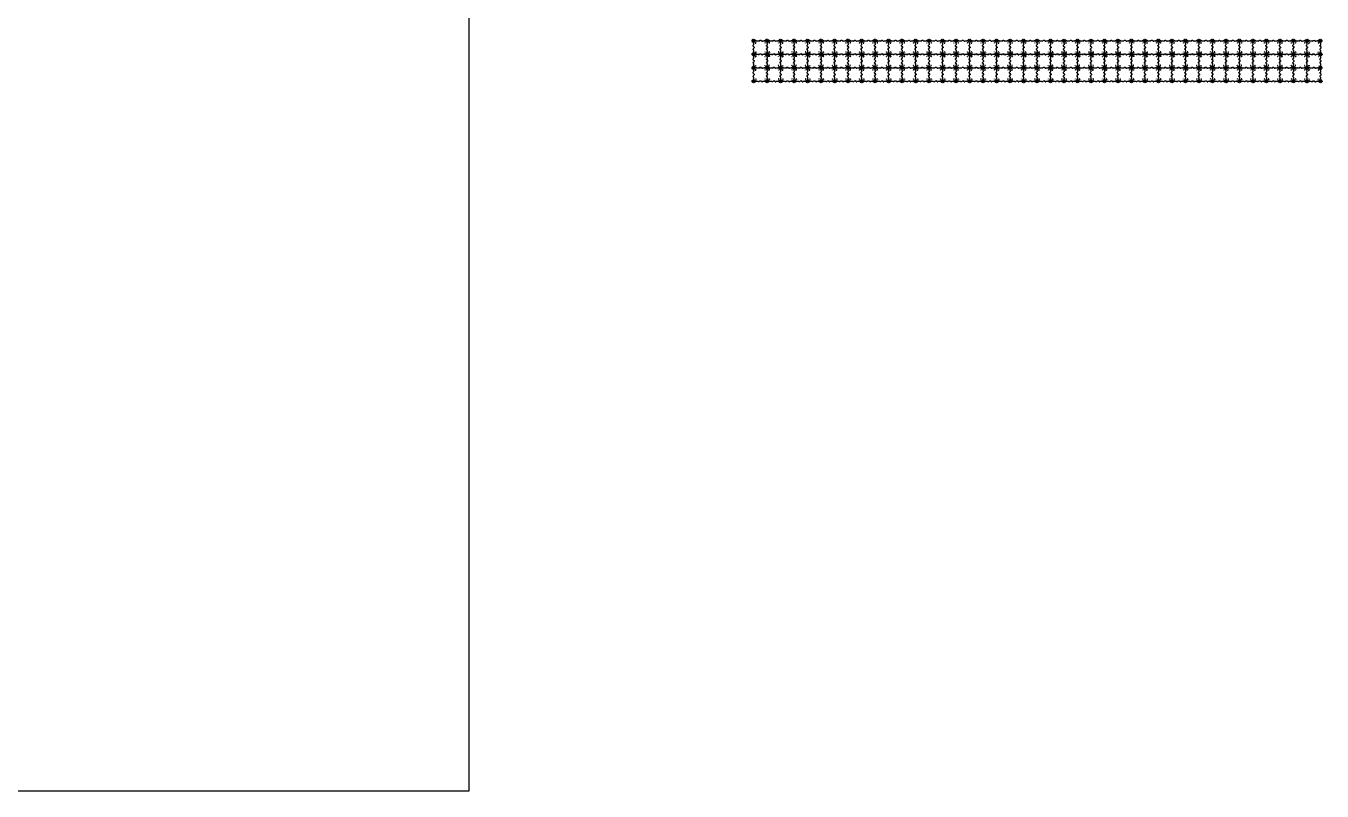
# Model space of a CAD drawing. Header units: millimetres. Extents: x -1612139 to -1260738, y 1141106 to 1536160.
# Drawn here: x -1372018 to -1323993, y 1141106 to 1169432 of the extents above; entities that cross this region are included whole.
import ezdxf

# ---------------------------------------------------------------- set-up
doc = ezdxf.new("R2010")
doc.units = ezdxf.units.MM
doc.header["$LTSCALE"] = 10
doc.layers.get('0').update_dxf_attribs({"linetype": 'CONTINUOUS'})
doc.layers.add('W-FLOAT_BOWL浮筒', color=253, linetype='CONTINUOUS')

# ---------------------------------------------------------------- blocks, each defined once
blk = doc.blocks.new('浮筒')
at = {"layer": 'W-FLOAT_BOWL浮筒'}
for p, q in [((49794, 2577), (49816, 2599)), ((49794, 2524), (49823, 2495)), ((49843, 2402), (49843, 2446)), ((49864, 2495), (49898, 2530)), ((49870, 2599), (49898, 2571)), ((49948, 2550), (49992, 2550)), ((50010, 2564), (49998, 2553)), ((50039, 2566), (50017, 2566)), ((50046, 2564), (50079, 2534)), ((50085, 2531), (50101, 2531)), ((50140, 2564), (50107, 2534)), ((50147, 2566), (50169, 2566)), ((50176, 2564), (50188, 2553)), ((50195, 2550), (50238, 2550)), ((50316, 2599), (50288, 2571)), ((50323, 2495), (50288, 2530)), ((50343, 2402), (50343, 2446)), ((50392, 2524), (50364, 2495)), ((50370, 2599), (50392, 2577)), ((49794, 2077), (49823, 2106)), ((49816, 2002), (49794, 2023)), ((49827, 2354), (49827, 2376)), ((49827, 2246), (49827, 2224)), ((49830, 2383), (49840, 2395)), ((49830, 2347), (49859, 2315)), ((49830, 2253), (49859, 2286)), ((49830, 2217), (49840, 2206)), ((49843, 2155), (49843, 2199)), ((49862, 2293), (49862, 2308)), ((49898, 2071), (49864, 2106)), ((49870, 2002), (49898, 2030)), ((49948, 2050), (49992, 2050)), ((50014, 2067), (49999, 2053)), ((50036, 2069), (50020, 2069)), ((50042, 2067), (50075, 2037)), ((50082, 2034), (50104, 2034)), ((50144, 2067), (50111, 2037)), ((50150, 2069), (50166, 2069)), ((50172, 2067), (50188, 2053)), ((50194, 2050), (50238, 2050)), ((50288, 2071), (50323, 2106)), ((50316, 2002), (50288, 2030)), ((50324, 2358), (50324, 2373)), ((50324, 2243), (50324, 2228)), ((50327, 2380), (50340, 2395)), ((50327, 2351), (50356, 2318)), ((50327, 2250), (50356, 2282)), ((50327, 2221), (50340, 2206)), ((50343, 2155), (50343, 2199)), ((50359, 2289), (50359, 2311)), ((50392, 2077), (50364, 2106)), ((50392, 2023), (50370, 2002))]:
    blk.add_line(p, q, dxfattribs=at)
for centre in [(49914, 2461), (49923, 2470), (49932, 2480), (50258, 2475), (50268, 2466), (49908, 2143), (49919, 2135), (49928, 2126), (49936, 2116), (50263, 2131)]:
    blk.add_circle(centre, 3.5, dxfattribs=at)
for centre, radius, start, end in [((49821, 2550), 38, 135, 225), ((49819, 2550), 7, 90, 270), ((49843, 2572), 38, 45, 135), ((49843, 2550), 25, 106.2602, 163.7398), ((49843, 2550), 25, 196.2602, 253.7398), ((49773, 2446), 70, 0, 45), ((49843, 2574), 7, 0, 180), ((49843, 2526), 7, 180, 0), ((49833, 2402), 10, 317.7263, 0), ((49913, 2446), 70, 135, 180), ((49843, 2550), 25, 16.2602, 73.7398), ((49843, 2550), 25, 286.2602, 343.7398), ((49867, 2550), 7, 270, 90), ((49948, 2620), 70, 225, 270), ((49948, 2480), 70, 90, 135), ((49992, 2560), 10, 270, 312.2737), ((50017, 2556), 10, 90, 132.2737), ((50039, 2556), 10, 47.7263, 90), ((50085, 2541), 10, 227.7263, 270), ((50101, 2541), 10, 270, 312.2737), ((50147, 2556), 10, 90, 132.2737), ((50169, 2556), 10, 47.7263, 90), ((50195, 2560), 10, 227.7263, 270), ((50238, 2620), 70, 270, 315), ((50238, 2480), 70, 45, 90), ((50319, 2550), 7, 90, 270), ((50343, 2572), 38, 45, 135), ((50343, 2550), 25, 106.2602, 163.7398), ((50343, 2550), 25, 196.2602, 253.7398), ((50273, 2446), 70, 0, 45), ((50343, 2574), 7, 0, 180), ((50343, 2526), 7, 180, 0), ((50333, 2402), 10, 317.7263, 0), ((50413, 2446), 70, 135, 180), ((50343, 2550), 25, 16.2602, 73.7398), ((50343, 2550), 25, 286.2602, 343.7398), ((50367, 2550), 7, 270, 90), ((50365, 2550), 38, 315, 45), ((49821, 2050), 38, 135, 225), ((49819, 2050), 7, 90, 270), ((49843, 2028), 38, 225, 315), ((49843, 2050), 25, 106.2602, 163.7398), ((49843, 2050), 25, 196.2602, 253.7398), ((49773, 2155), 70, 315, 0), ((49837, 2376), 10, 137.7263, 180), ((49837, 2354), 10, 180, 222.2737), ((49837, 2246), 10, 137.7263, 180), ((49837, 2224), 10, 180, 222.2737), ((49843, 2074), 7, 0, 180), ((49843, 2026), 7, 180, 0), ((49833, 2199), 10, 0, 42.2737), ((49913, 2155), 70, 180, 225), ((49843, 2050), 25, 16.2602, 73.7398), ((49843, 2050), 25, 286.2602, 343.7398), ((49852, 2308), 10, 0, 42.2737), ((49852, 2293), 10, 317.7263, 0), ((49867, 2050), 7, 270, 90), ((49948, 2120), 70, 225, 270), ((49948, 1980), 70, 90, 135), ((49992, 2060), 10, 270, 312.2737), ((50020, 2059), 10, 90, 132.2737), ((50036, 2059), 10, 47.7263, 90), ((50082, 2044), 10, 227.7263, 270), ((50104, 2044), 10, 270, 312.2737), ((50150, 2059), 10, 90, 132.2737), ((50166, 2059), 10, 47.7263, 90), ((50194, 2060), 10, 227.7263, 270), ((50238, 2120), 70, 270, 315), ((50238, 1980), 70, 45, 90), ((50319, 2050), 7, 90, 270), ((50343, 2028), 38, 225, 315), ((50343, 2050), 25, 106.2602, 163.7398), ((50343, 2050), 25, 196.2602, 253.7398), ((50273, 2155), 70, 315, 0), ((50334, 2373), 10, 137.7263, 180), ((50334, 2358), 10, 180, 222.2737), ((50334, 2243), 10, 137.7263, 180), ((50334, 2228), 10, 180, 222.2737), ((50343, 2074), 7, 0, 180), ((50343, 2026), 7, 180, 0), ((50333, 2199), 10, 0, 42.2737), ((50413, 2155), 70, 180, 225), ((50343, 2050), 25, 16.2602, 73.7398), ((50343, 2050), 25, 286.2602, 343.7398), ((50349, 2311), 10, 0, 42.2737), ((50349, 2289), 10, 317.7263, 0), ((50367, 2050), 7, 270, 90), ((50365, 2050), 38, 315, 45)]:
    blk.add_arc(centre, radius, start, end, dxfattribs=at)

msp = doc.modelspace()

# ---------------------------------------------------------------- linework, layer by layer
msp.add_lwpolyline([(-1483297.6, 1293992.7), (-1355608.2, 1293992.7), (-1355608.2, 1141106.2), (-1483297.6, 1141106.2)], close=True)

# ---------------------------------------------------------------- block references
at = {"layer": 'W-FLOAT_BOWL浮筒', "xscale": -1, "rotation": 180}
for p in [(-1394897.7, 1170934.6), (-1394397.7, 1170934.6), (-1393897.7, 1170934.6), (-1393397.7, 1170934.6), (-1392897.7, 1170934.6), (-1392397.7, 1170934.6), (-1391897.7, 1170934.6), (-1391397.7, 1170934.6), (-1390897.7, 1170934.6), (-1390397.7, 1170934.6), (-1389897.7, 1170934.6), (-1389397.7, 1170934.6), (-1388897.7, 1170934.6), (-1388397.7, 1170934.6), (-1387897.7, 1170934.6), (-1387397.7, 1170934.6), (-1386897.7, 1170934.6), (-1386397.7, 1170934.6), (-1385897.7, 1170934.6), (-1385397.7, 1170934.6), (-1384897.7, 1170934.6), (-1384397.7, 1170934.6), (-1383897.7, 1170934.6), (-1383397.7, 1170934.6), (-1382897.7, 1170934.6), (-1382397.7, 1170934.6), (-1381897.7, 1170934.6), (-1381397.7, 1170934.6), (-1380897.7, 1170934.6), (-1380397.7, 1170934.6), (-1379897.7, 1170934.6), (-1379397.7, 1170934.6), (-1378897.7, 1170934.6), (-1378397.7, 1170934.6), (-1377897.7, 1170934.6), (-1377397.7, 1170934.6), (-1376897.7, 1170934.6), (-1376397.7, 1170934.6), (-1375897.7, 1170934.6), (-1375397.7, 1170934.6), (-1374897.7, 1170934.6), (-1374395.6, 1170931.4), (-1394897.7, 1170434.6), (-1394397.7, 1170434.6), (-1393897.7, 1170434.6), (-1393397.7, 1170434.6), (-1392897.7, 1170434.6), (-1392397.7, 1170434.6), (-1391897.7, 1170434.6), (-1391397.7, 1170434.6), (-1390897.7, 1170434.6), (-1390397.7, 1170434.6), (-1389897.7, 1170434.6), (-1389397.7, 1170434.6), (-1388897.7, 1170434.6), (-1388397.7, 1170434.6), (-1387897.7, 1170434.6), (-1387397.7, 1170434.6), (-1386897.7, 1170434.6), (-1386397.7, 1170434.6), (-1385897.7, 1170434.6), (-1385397.7, 1170434.6), (-1384897.7, 1170434.6), (-1384397.7, 1170434.6), (-1383897.7, 1170434.6), (-1383397.7, 1170434.6), (-1382897.7, 1170434.6), (-1382397.7, 1170434.6), (-1381897.7, 1170434.6), (-1381397.7, 1170434.6), (-1380897.7, 1170434.6), (-1380397.7, 1170434.6), (-1379897.7, 1170434.6), (-1379397.7, 1170434.6), (-1378897.7, 1170434.6), (-1378397.7, 1170434.6), (-1377897.7, 1170434.6), (-1377397.7, 1170434.6), (-1376897.7, 1170434.6), (-1376397.7, 1170434.6), (-1375897.7, 1170434.6), (-1375397.7, 1170434.6), (-1374897.7, 1170434.6), (-1374395.6, 1170431.4), (-1394897.7, 1169934.6), (-1394397.7, 1169934.6), (-1393897.7, 1169934.6), (-1393397.7, 1169934.6), (-1392897.7, 1169934.6), (-1392397.7, 1169934.6), (-1391897.7, 1169934.6), (-1391397.7, 1169934.6), (-1390897.7, 1169934.6), (-1390397.7, 1169934.6), (-1389897.7, 1169934.6), (-1389397.7, 1169934.6), (-1388897.7, 1169934.6), (-1388397.7, 1169934.6), (-1387897.7, 1169934.6), (-1387397.7, 1169934.6), (-1386897.7, 1169934.6), (-1386397.7, 1169934.6), (-1385897.7, 1169934.6), (-1385397.7, 1169934.6), (-1384897.7, 1169934.6), (-1384397.7, 1169934.6), (-1383897.7, 1169934.6), (-1383397.7, 1169934.6), (-1382897.7, 1169934.6), (-1382397.7, 1169934.6), (-1381897.7, 1169934.6), (-1381397.7, 1169934.6), (-1380897.7, 1169934.6), (-1380397.7, 1169934.6), (-1379897.7, 1169934.6), (-1379397.7, 1169934.6), (-1378897.7, 1169934.6), (-1378397.7, 1169934.6), (-1377897.7, 1169934.6), (-1377397.7, 1169934.6), (-1376897.7, 1169934.6), (-1376397.7, 1169934.6), (-1375897.7, 1169934.6), (-1375397.7, 1169934.6), (-1374897.7, 1169934.6), (-1374395.6, 1169931.4)]:
    msp.add_blockref('浮筒', p, dxfattribs=at)

doc.saveas('drawing.dxf')
